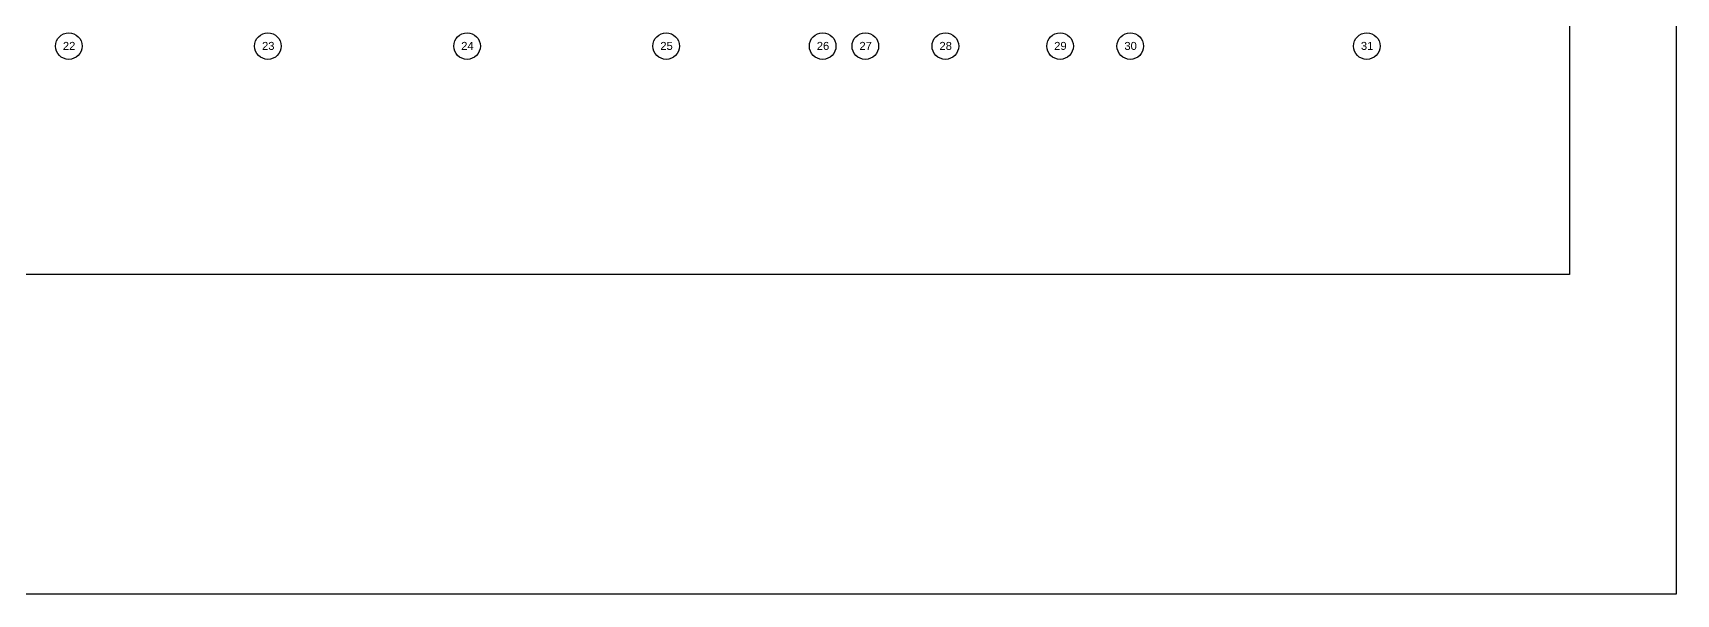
# Model space of a CAD drawing. Header units: inches. Extents: x 18000 to 22048, y 0 to 3165.
# Drawn here: x 20200 to 22048, y 0 to 632 of the extents above; entities that cross this region are included whole.
import ezdxf
from ezdxf.enums import TextEntityAlignment as Align

# ---------------------------------------------------------------- set-up
doc = ezdxf.new("R2010")
doc.units = ezdxf.units.IN
doc.header["$LTSCALE"] = 48
doc.header["$MEASUREMENT"] = 0
doc.linetypes.add('HIDDEN', pattern=[0.375, 0.25, -0.125])
doc.layers.add('_0_Objects', color=8, linetype='Continuous')
doc.layers.add('S-Grid-Iden', color=8, linetype='Continuous')
doc.layers.add('A-ANNO-NPLT', color=8, linetype='Continuous', plot=False)
doc.styles.get("Standard").update_dxf_attribs({"font": 'arial.ttf'})

# ---------------------------------------------------------------- blocks, each defined once
blk = doc.blocks.new('Column Bubble')
blk.add_circle((-0.004, -0.002), 0.156)
blk.add_attdef('XX', text='', height=0.0938).set_placement((0, 0), align=Align.MIDDLE_CENTER)
blk = doc.blocks.new('3RD FLOOR - STRUCTURAL GRID')
at = {"layer": 'S-Grid-Iden', "xscale": 96, "yscale": 96, "zscale": 96}
for p, values in [((-1775.1, -15424.5), {'XX': '22'}), ((-1551.1, -15424.5), {'XX': '23'}), ((-1327.1, -15424.5), {'XX': '24'}), ((-1103.1, -15424.5), {'XX': '25'}), ((-927.1, -15424.5), {'XX': '26'}), ((-879.1, -15424.5), {'XX': '27'}), ((-789.1, -15424.5), {'XX': '28'}), ((-660.1, -15424.5), {'XX': '29'}), ((-581.1, -15424.5), {'XX': '30'}), ((-315.1, -15424.5), {'XX': '31'})]:
    blk.add_blockref('Column Bubble', p, dxfattribs=at).add_auto_attribs(values)

msp = doc.modelspace()

# ---------------------------------------------------------------- linework, layer by layer
at = {"layer": 'A-ANNO-NPLT'}
for points in [[(18000, 0), (18000, 2976), (22048, 2976), (22048, 0)], [(18120, 360), (18120, 2616), (21928, 2616), (21928, 360)]]:
    msp.add_lwpolyline(points, close=True, dxfattribs=at)

# ---------------------------------------------------------------- block references
at = {"layer": '_0_Objects', "linetype": 'HIDDEN'}
msp.add_blockref('3RD FLOOR - STRUCTURAL GRID', (22015.5, 16042), dxfattribs=at)

doc.saveas('drawing.dxf')
